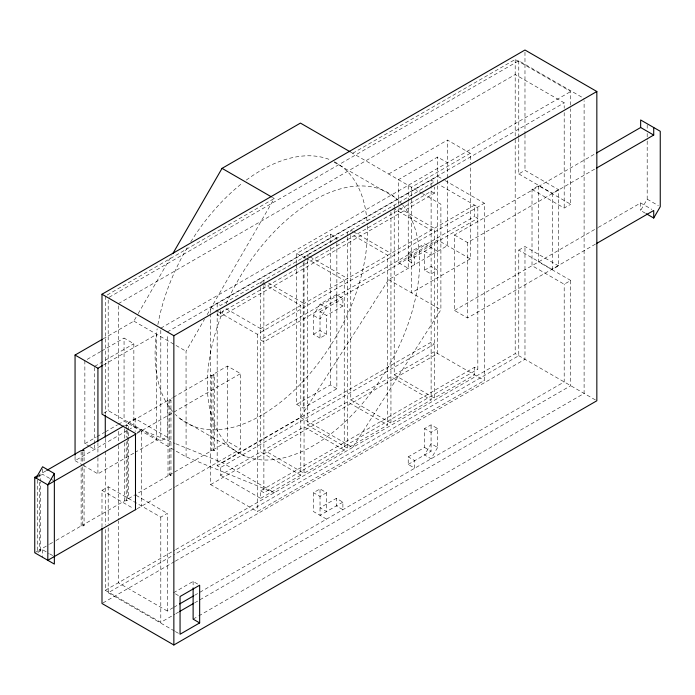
<?xml version="1.0" encoding="UTF-8"?>
<svg xmlns="http://www.w3.org/2000/svg" width="695" height="695" viewBox="0 0 695 695"><rect width="100%" height="100%" fill="white"/><g stroke="black" fill="none" stroke-linecap="round" stroke-linejoin="round"><path stroke-width="0.52" stroke-dasharray="3.48 2.61" d="M175.948 443.81L222.044 462.54L274.273 492.703L186.086 456.867L124.058 421.057L124.058 338.083L133.857 343.738L133.857 426.713L130.121 428.867M408.226 202.575L408.226 268.305L398.426 262.649L398.426 208.769M398.426 204.46L398.426 179.675L437.624 157.044L447.424 162.7M408.226 201.498L408.226 185.33M103.06 338.891L133.857 321.107L137.645 314.548M138.183 313.61L171.726 255.508M186.086 456.867L186.043 351.244L204.443 319.379M207.145 314.696L274.238 198.492L272.37 197.415M320.021 338.074L313.488 334.295L313.488 315.443L320.021 304.123L336.354 294.697L342.887 298.468L342.887 306.009L326.554 315.443L320.021 311.673L320.021 338.074L326.554 334.295L326.554 315.443M437.607 447.45L431.074 458.761L424.541 454.99L431.074 443.679L437.607 447.45L437.607 428.589L431.074 424.819L424.541 428.589L424.541 447.45L408.208 456.876L408.208 464.425L414.741 468.195L414.741 460.646L408.208 456.876M645.316 213.183L640.651 210.489L647.184 199.178L647.184 140.981M222.044 462.54L300.44 417.287L388.627 279.625L447.424 245.674L447.424 140.069L470.28 153.274L470.28 162.969M422.517 193.584L440.891 204.191L440.891 309.796L352.695 447.458L300.44 417.287M107.152 295.036L274.238 198.492M352.695 153.274L515.195 59.449L570.725 91.514L570.725 107.777M109.141 297.269L518.774 60.76L584.104 98.481M118.341 303.663L515.195 74.539L564.192 102.825L564.192 108.246M388.627 174.011L447.424 140.069M100.723 351.548L84.86 360.705L84.86 443.688L89.316 446.259M101.661 351.01L124.058 338.083M94.659 366.369L133.857 343.738M160.797 328.179L570.725 91.514M103.52 365.023L156.714 334.304L156.714 439.909L136.185 451.767M296.678 263.266L296.678 253.501L330.325 234.076L336.858 237.846L336.858 240.018M470.28 153.274L411.492 187.216L411.492 196.911M167.33 331.949L564.192 102.825M210.637 312.724L210.637 307.32L437.65 176.261L444.192 180.04M336.858 237.846L303.211 257.272L296.678 253.501M434.384 193.236L431.117 191.351L217.17 314.87L220.437 316.755L434.384 193.236L434.384 187.059M103.764 413.143L108.194 410.58L160.797 440.951L167.33 437.181L167.33 334.121M518.774 138.348L518.774 173.915L524.977 170.327L558.476 189.666L558.476 265.855L552.273 269.434L518.774 250.096L518.774 355.701L173.967 554.775M260.616 328.631L474.563 205.112L474.563 216.432L260.616 339.951L263.883 341.836L477.83 218.317L474.563 216.432M218.117 311.638L257.35 334.286L484.363 203.227L484.363 380.495L257.35 511.555L210.637 484.589L210.637 313.81M408.208 253.206L414.741 256.985L414.741 264.526L408.208 260.755L408.208 253.206L424.541 243.78L437.607 251.321M84.86 443.688L96.058 437.216M96.987 436.677L104.459 432.368M105.388 431.83L117.525 424.827M118.454 424.289L124.058 421.057M398.426 262.649L437.624 240.018L470.28 258.879L470.28 164.046M320.021 311.673L342.887 298.468M408.208 260.755L431.074 247.55M167.33 437.181L135.16 418.599L128.627 422.378L128.627 436.321M194.652 602.826L570.725 385.699L570.725 280.467L564.192 284.238L532.014 265.664L532.014 189.474L538.547 185.704L570.725 204.278L570.725 108.863M45.827 470.932L39.32 474.685L39.32 477.917M126.203 428.832L126.203 424.523L168.016 400.389L170.953 400.198L170.953 475.623L168.016 475.814L134.569 495.127M170.953 475.623L169.65 474.867L169.65 399.443L172.438 397.835M173.368 397.297L211.454 375.309L214.399 375.118L214.399 450.551L211.454 450.734L173.368 472.722M214.399 450.551L213.087 449.795L213.087 374.362L227.465 366.065L240.531 373.606L240.531 449.04L175.644 486.5M595.415 244.145L467.535 317.98L454.469 310.439L454.469 235.006L595.519 153.569M36.053 478.082L42.586 474.311L49.823 478.49M75.06 456.346L75.06 460.655L126.386 431.022M137.263 432.472L141.693 429.918L141.693 506.108M518.774 173.915L552.273 193.253L558.476 189.666M137.097 433.324L172.829 412.7M173.767 412.152L240.531 373.606M454.469 235.006L467.535 242.546L595.415 168.711M313.488 334.295L320.021 330.525L326.554 334.295M424.541 270.181L431.074 266.411L437.607 270.181L431.074 273.952L424.541 270.181L424.541 251.321L431.074 255.091M83.287 465.407L97.925 473.86L135.256 452.306M470.28 258.879L411.492 292.821L411.492 197.988M532.014 189.474L564.192 208.057L570.725 204.278M101.991 526.984L101.991 490.349L108.194 486.769L160.797 517.132L167.33 513.362L167.33 611.053L172.977 607.795M518.774 250.096L524.977 246.517L558.476 265.855M35.488 552.334L37.686 551.066L40.631 550.874L40.631 481.904M40.631 550.874L39.32 550.119L48.615 544.758M49.545 544.22L55.114 540.997M56.043 540.467L81.133 525.976L84.069 525.794L84.069 465.45M84.069 525.794L82.766 525.038L124.57 500.895L127.515 500.704L127.515 440.369M126.203 441.768L126.203 499.957L134.231 495.327M169.65 474.867L172.438 473.26M213.087 449.795L227.465 441.499L240.531 449.04M454.469 310.439L597.396 227.917M598.334 227.378L640.651 202.949L651.849 209.412M37.886 552.456L42.586 549.745L48.789 553.324M296.678 264.352L296.678 404.368L330.325 384.943L336.858 388.714L336.858 241.104M296.678 404.368L303.211 408.139L336.858 388.714M137.097 508.757L174.706 487.047M217.17 465.728L431.117 342.209L434.384 344.094L220.437 467.613L217.17 465.728L217.17 312.811M220.437 467.613L220.437 475.163L260.616 451.967L300.787 475.163L300.787 305.435L263.422 283.864M307.32 260.416L307.32 425.001L347.5 401.806L387.68 425.001L387.68 255.273L352.174 234.78M350.767 235.336L350.767 399.92L390.946 376.725L431.117 399.92L431.117 188.258M394.213 210.255L394.213 374.84L434.384 351.644L484.363 380.495M210.637 484.589L437.65 353.529L437.624 157.044M300.787 475.163L260.616 498.358L260.616 490.809L474.563 367.29L477.83 369.175L477.83 206.997L439.058 184.618M260.616 490.809L263.883 492.703L477.83 369.175M344.233 450.082L304.054 426.886L263.883 450.082L304.054 473.278L344.233 450.082L344.233 280.354L306.86 258.783M307.32 425.001L347.5 448.197L387.68 425.001M350.767 399.92L390.946 423.116L431.117 399.92M394.213 374.84L434.384 398.035L474.563 374.84L474.563 367.29M105.275 529.512L105.275 590.307L174.766 550.188M175.687 549.641L515.195 353.642L596.84 400.772M108.194 527.861L108.194 592.748L173.029 555.322M102.93 602.956L174.367 561.708M175.314 561.169L524.977 359.289L524.977 246.517M326.554 519.113L313.488 511.563L313.488 492.712L320.021 488.932L326.554 492.712L326.554 511.563L320.021 507.793L336.354 498.367L342.887 502.137L342.887 509.678L336.354 505.908L336.354 498.367M326.554 492.712L320.021 496.482L313.488 492.712M437.607 428.589L431.074 432.36L424.541 428.589M173.524 592.748L193.123 581.437L199.656 585.207M342.887 502.137L320.021 515.334L320.021 488.932M408.208 464.425L431.074 451.22L431.074 424.819M173.915 607.248L178.615 604.537M194.609 595.302L564.192 381.929L564.192 284.238M105.275 590.307L160.797 622.364L174.905 614.224M175.844 613.676L178.667 612.052M193.123 619.149L197.823 616.439M198.761 615.892L584.104 393.422L584.104 100.645M124.57 425.47L127.515 425.279L127.515 429.588M37.686 475.632L40.631 475.441L40.631 480.827M133.857 426.713L174.94 443.41M647.184 199.178L658.382 205.642M445.121 180.578L484.363 203.227M350.827 152.196L421.596 193.054M570.725 280.467L538.547 261.893L538.547 185.704M334.139 162.222L394.821 197.25M398.878 207.814L434.384 228.308L434.384 398.035M392.814 208.074L431.117 230.193M352.634 231.27L350.767 230.193L350.767 234.311M353.573 231.809L390.946 253.388M388.627 279.625L440.891 309.796M309.197 256.351L307.32 255.273L307.32 259.391M310.126 256.889L347.5 278.469M305.93 258.236L304.054 257.159L304.054 261.277M342.887 306.009L336.354 302.238L336.354 294.697M320.021 304.123L326.554 307.894L320.021 319.214L313.488 315.443M268.557 283.056L304.054 303.55M262.484 283.317L260.616 282.24L260.616 286.357M226.049 308.676L263.883 330.516M210.637 307.32L217.179 311.099M424.541 447.45L431.074 451.22M133.857 321.107L186.043 351.244M213.087 374.362L214.399 375.118M169.65 399.443L170.953 400.198M179.918 418.564L245.266 456.285M220.437 475.163L260.616 498.358M126.203 424.523L127.515 425.279M90.202 446.772L94.659 449.344L94.659 445.035M136.081 495.318L167.33 513.362M75.06 460.655L82.375 464.877M126.203 499.957L127.515 500.704M101.991 490.349L133.622 508.61M50.726 479.011L53.446 480.575M175.392 593.825L179.128 595.98M167.33 611.053L118.341 582.766L118.341 521.102M49.675 553.837L54.106 556.391M108.194 592.748L174.454 631.008M175.392 631.547L180.057 634.24M647.184 124.822L647.184 129.131M647.184 133.44L647.184 139.904M640.651 202.949L640.651 210.489M564.192 112.59L564.192 208.057M552.273 193.253L552.273 269.434M524.977 52.186L524.977 133.475M524.977 134.561L524.977 170.327M518.774 60.76L518.774 137.271M515.195 59.449L515.195 138.696M515.195 139.443L515.195 353.642M467.535 242.546L467.535 317.98M431.117 187.233L431.117 180.031L434.384 181.916L220.437 305.435L217.17 303.55L217.17 311.777M394.213 205.112L394.213 209.23M390.946 212.14L390.946 423.116M347.5 232.078L347.5 236.196M347.5 237.221L347.5 448.197M330.325 234.076L330.325 242.763M330.325 247.099L330.325 384.943M304.054 262.302L304.054 473.278M303.211 262.701L303.211 408.139M263.883 280.354L263.883 284.472M263.883 285.497L263.883 492.703M260.616 287.382L260.616 451.967M257.35 334.286L257.35 511.555M227.465 366.065L227.465 441.499M220.437 310.578L220.437 316.755M211.454 375.309L211.454 450.734M193.123 581.437L193.123 586.823M168.016 400.389L168.016 475.814M160.797 330.342L160.797 440.951M160.797 517.132L160.797 622.364M135.16 418.599L135.16 431.482M128.627 437.398L128.627 498.558M127.515 430.665L127.515 439.292M126.203 429.91L126.203 437.459M124.57 428.702L124.57 438.397M124.57 442.706L124.57 500.895M118.341 305.826L118.341 421.578M118.341 431.308L118.341 444.296M118.341 445.373L118.341 520.016M108.194 299.979L108.194 410.58M108.194 486.769L108.194 523.535M105.275 296.122L105.275 414.446M105.275 438.328L105.275 450.273M105.275 451.359L105.275 525.177M97.925 442.611L97.925 456.615M97.925 457.692L97.925 473.86M94.659 367.447L94.659 443.957M84.069 451.437L84.069 464.373M82.766 451.759L82.766 462.54M82.766 466.849L82.766 525.038M81.133 451.628L81.133 463.478M81.133 467.787L81.133 525.976M42.586 468.925L42.586 474.311M42.586 549.745L42.586 557.286M39.32 482.234L39.32 550.119M37.686 479.941L37.686 551.066M334.408 161.761A150.129 86.675 -60 0 1 367.238 224.885M367.281 225.979A150.129 86.675 -60 0 1 296.348 388.227A150.129 86.675 -60 0 1 175.357 414.455M172.542 411.379A150.129 86.675 -60 0 1 157.166 328.761M157.878 324.548A150.129 86.675 -60 0 1 188.041 246.308M190.769 241.834A150.129 86.675 -60 0 1 242.807 182.75M246.282 180.101A150.129 86.675 -60 0 1 329.473 159.529M226.101 303.88A150.129 86.675 -60 0 1 402.197 204.434M402.874 205.242A150.129 86.675 -60 0 1 383.067 375.422A150.129 86.675 -60 0 1 244.171 455.842A150.129 86.675 -60 0 1 223.964 308.832"/><path stroke-width="1.04" d="M36.053 478.082L42.586 466.771L54.349 473.556L54.349 564.079L34.75 552.76L34.75 477.326L37.686 475.632M172.812 253.632L222.044 168.355L300.44 123.093L350.158 151.805M54.349 473.556L47.816 484.867L47.816 560.3L136.15 509.305M646.254 213.721L653.717 218.03L660.25 206.719L660.25 131.286L640.651 119.974L640.651 127.515L596.458 153.03M135.49 509.687L135.49 433.498L101.991 414.159L101.991 294.228L524.977 50.014L596.84 91.505L596.84 400.772L173.854 644.986L101.991 603.495L101.991 528.07M75.06 455.268L75.06 355.049L102.122 339.429M75.06 355.049L97.925 368.254L102.591 365.561M101.991 294.228L173.854 335.711L596.84 91.505M46.756 470.393L81.133 450.551L84.069 450.36L82.766 449.604L123.641 426.009M136.15 433.871L47.816 484.867L34.75 477.326M596.362 168.173L653.717 135.056L653.717 127.515M596.362 243.606L653.717 210.489L653.717 218.03M179.562 603.99L193.662 595.85M179.605 611.504L193.705 603.364M199.656 622.92L180.057 634.24L180.057 596.519L199.656 585.207L199.656 622.92L193.123 619.149L193.123 587.901M640.651 127.515L653.717 135.056M222.044 168.355L271.441 196.876M173.854 335.711L173.854 644.986M105.275 415.532L105.275 437.242M97.925 368.254L97.925 441.525"/></g></svg>
